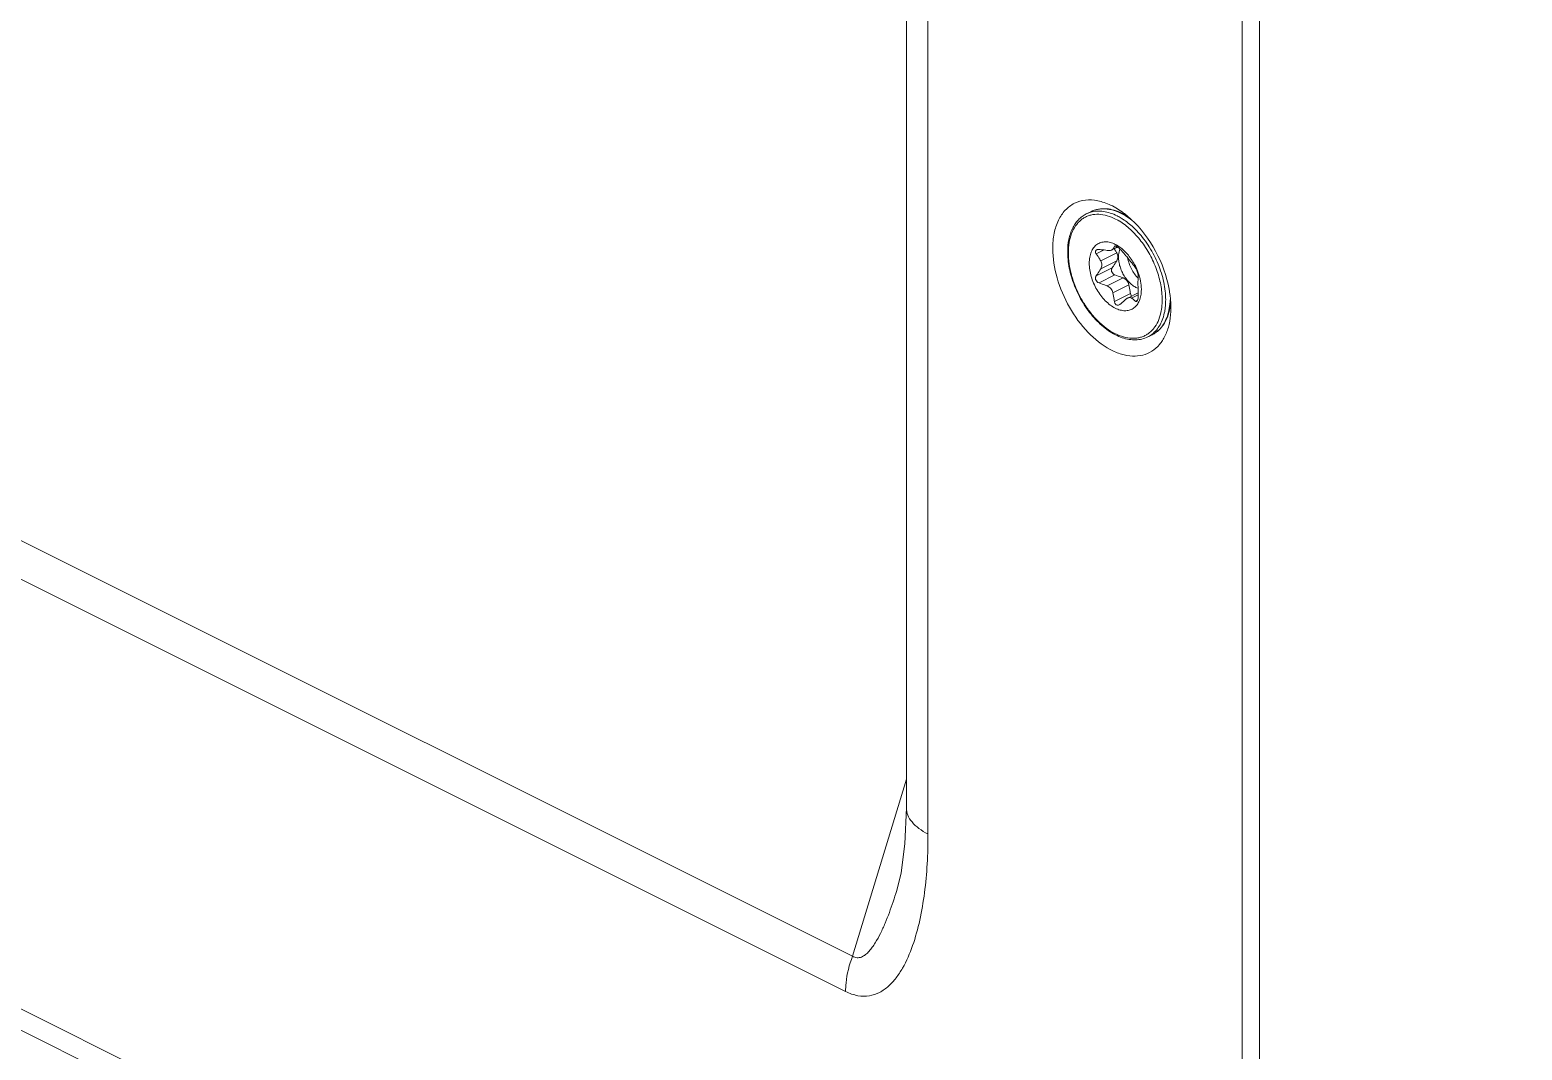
# Model space of a CAD drawing. Header units: millimetres. Extents: x 0 to 2524, y 0 to 1785.
# Drawn here: x 1336.24 to 1384.83, y 712.66 to 745.9 of the extents above; entities that cross this region are included whole.
import ezdxf

# ---------------------------------------------------------------- set-up
doc = ezdxf.new("R2010")
doc.units = ezdxf.units.MM
doc.header["$LTSCALE"] = 0.1
doc.layers.get('0').update_dxf_attribs({"lineweight": 13})

msp = doc.modelspace()

# ---------------------------------------------------------------- linework, layer by layer
for p, q in [((1495.073, 633.748), (1171.501, 795.534)), ((1375.713, 697.584), (1375.713, 773.795)), ((1376.279, 773.512), (1376.279, 697.301)), ((1364.782, 762.754), (1364.782, 720.55)), ((1365.485, 761.905), (1365.485, 719.701)), ((1363.028, 715.721), (1304, 745.236)), ((1362.801, 714.568), (1303.772, 744.083)), ((1370.638, 739.899), (1370.785, 739.972)), ((1370.964, 738.596), (1371.22, 738.724)), ((1371.631, 738.627), (1371.11, 738.366)), ((1371.662, 738.818), (1371.475, 738.724)), ((1371.653, 738.824), (1371.505, 738.749)), ((1371.557, 738.844), (1371.577, 738.854)), ((1371.557, 738.844), (1371.565, 738.852)), ((1370.964, 737.883), (1371.485, 738.143)), ((1371.631, 738.37), (1371.11, 738.11)), ((1371.053, 737.65), (1371.573, 737.91)), ((1371.844, 737.812), (1371.323, 737.551)), ((1372.025, 737.593), (1371.505, 737.332)), ((1371.557, 737.041), (1372.077, 737.302)), ((1372.328, 737.329), (1371.987, 737.158)), ((1372.328, 737.265), (1372.112, 737.157)), ((1371.734, 736.953), (1371.708, 736.935)), ((1372.238, 737.057), (1372.306, 737.091)), ((1372.642, 735.892), (1372.788, 735.965)), ((1293.689, 735.132), (1372.885, 695.534)), ((1363.028, 715.721), (1364.782, 721.491)), ((1364.466, 717.858), (1364.466, 717.858))]:
    msp.add_line(p, q)
msp.add_lwpolyline([(1364.782, 720.55), (1364.734, 719.38), (1364.606, 718.434), (1364.466, 717.858)])
for centre, radius, start, end in [((1371.018, 739.139), 0.849, 106.6947, 116.5357), ((1371.022, 739.125), 0.864, 105.8099, 106.7076), ((1370.771, 738.103), 1.939, 58.9537, 63.3083), ((1370.705, 737.998), 1.949, 58.9771, 59.2832), ((1370.667, 737.931), 2.139, 55.7755, 58.9381), ((1372.417, 738.659), 2.384, 180.0011, 180.6953), ((1370.766, 739.217), 0.874, 327.635, 334.7257), ((1371.133, 738.005), 1.008, 59.6373, 63.4175), ((1371.079, 737.913), 1.115, 56.2395, 59.6736), ((1371.02, 737.823), 1.222, 52.4225, 56.2627), ((1370.518, 737.333), 1.927, 17.799, 25.3196), ((1372.518, 738.003), 0.562, 249.1768, 250.0173), ((1367.099, 737.33), 5.23, 358.5836, 359.9848), ((1371.325, 737.064), 1.783, 349.8729, 351.6929), ((1371.237, 737.077), 1.873, 351.6867, 353.5381), ((1370.935, 737.103), 2.289, 357.6199, 0.017), ((1371.391, 737.184), 2.002, 352.4616, 354.0677), ((1370.628, 736.848), 2.765, 357.3108, 0.0131), ((1372.346, 736.795), 0.943, 315.4127, 318.3211), ((1372.264, 736.648), 0.846, 296.5704, 307.4028), ((1372.411, 736.72), 0.844, 296.5664, 305.3933)]:
    msp.add_arc(centre, radius, start, end)
for points, knots in [([(1369.547, 738.772), (1369.547, 738.938), (1369.574, 739.253), (1369.708, 739.684), (1369.934, 740.029), (1370.243, 740.265), (1370.618, 740.371), (1371.029, 740.344), (1371.455, 740.193), (1371.723, 740.026), (1371.855, 739.926)], [0, 0, 0, 0, 0.144821, 0.274812, 0.391414, 0.499998, 0.608577, 0.72521, 0.855132, 1, 1, 1, 1]), ([(1370.785, 739.972), (1370.853, 740.006), (1371.001, 740.058), (1371.241, 740.078), (1371.491, 740.043), (1371.654, 739.987), (1371.736, 739.951)], [0, 0, 0, 0, 0.233456, 0.474127, 0.728195, 1, 1, 1, 1]), ([(1371.917, 739.837), (1371.821, 739.894), (1371.628, 739.99), (1371.372, 740.056), (1371.176, 740.067), (1371.038, 740.056), (1370.906, 740.025), (1370.824, 739.992), (1370.785, 739.972)], [0, 0, 0, 0, 0.283464, 0.540713, 0.660935, 0.776648, 0.889158, 1, 1, 1, 1]), ([(1370.033, 738.659), (1370.033, 738.797), (1370.05, 738.999), (1370.116, 739.253), (1370.184, 739.423), (1370.271, 739.576), (1370.376, 739.708), (1370.498, 739.818), (1370.591, 739.875), (1370.638, 739.899)], [0, 0, 0, 0, 0.283857, 0.41599, 0.54178, 0.661886, 0.777353, 0.88952, 1, 1, 1, 1]), ([(1371.458, 739.795), (1371.368, 739.83), (1371.188, 739.883), (1370.958, 739.894), (1370.788, 739.865), (1370.67, 739.826), (1370.559, 739.771), (1370.457, 739.698), (1370.366, 739.609), (1370.255, 739.469), (1370.148, 739.254), (1370.072, 738.956), (1370.056, 738.742), (1370.056, 738.631)], [0, 0, 0, 0, 0.13036, 0.249603, 0.306343, 0.361945, 0.417173, 0.472817, 0.529637, 0.588309, 0.713061, 0.850082, 1, 1, 1, 1]), ([(1371.642, 739.835), (1371.569, 739.871), (1371.424, 739.932), (1371.202, 739.986), (1370.988, 739.997), (1370.851, 739.975), (1370.787, 739.957)], [0, 0, 0, 0, 0.275906, 0.532541, 0.772396, 1, 1, 1, 1]), ([(1371.701, 739.674), (1371.681, 739.686), (1371.602, 739.731), (1371.52, 739.77), (1371.458, 739.795)], [0, 0, 0, 0, 0.257404, 1, 1, 1, 1]), ([(1372.419, 739.016), (1372.316, 739.149), (1372.099, 739.39), (1371.842, 739.589), (1371.71, 739.669)], [0, 0, 0, 0, 0.520938, 1, 1, 1, 1]), ([(1371.736, 739.951), (1371.755, 739.943), (1371.832, 739.908), (1371.906, 739.867), (1371.961, 739.834)], [0, 0, 0, 0, 0.244297, 1, 1, 1, 1]), ([(1371.855, 739.926), (1371.886, 739.903), (1372.01, 739.806), (1372.127, 739.7), (1372.211, 739.615)], [0, 0, 0, 0, 0.2435, 1, 1, 1, 1]), ([(1372.32, 739.308), (1372.285, 739.346), (1372.146, 739.488), (1371.992, 739.617), (1371.87, 739.7)], [0, 0, 0, 0, 0.259904, 1, 1, 1, 1]), ([(1372.092, 739.719), (1372.078, 739.73), (1372.021, 739.771), (1371.962, 739.81), (1371.917, 739.837)], [0, 0, 0, 0, 0.254594, 1, 1, 1, 1]), ([(1372.211, 739.615), (1372.52, 739.303), (1373.026, 738.567), (1373.303, 737.718), (1373.363, 737.284)], [0, 0, 0, 0, 0.500531, 1, 1, 1, 1]), ([(1373.224, 737.104), (1373.224, 737.197), (1373.213, 737.389), (1373.166, 737.679), (1373.088, 737.973), (1372.947, 738.364), (1372.709, 738.826), (1372.458, 739.158), (1372.32, 739.308)], [0, 0, 0, 0, 0.115422, 0.236391, 0.361666, 0.489863, 0.748532, 1, 1, 1, 1]), ([(1373.391, 736.719), (1373.384, 736.577), (1373.35, 736.308), (1373.228, 735.939), (1373.037, 735.635), (1372.783, 735.412), (1372.476, 735.282), (1372.133, 735.252), (1371.77, 735.319), (1371.254, 735.54), (1370.641, 736.039), (1370.054, 736.845), (1369.656, 737.78), (1369.547, 738.45), (1369.547, 738.772)], [0, 0, 0, 0, 0.062015, 0.11834, 0.169561, 0.21738, 0.264331, 0.313225, 0.366311, 0.424827, 0.557892, 0.706671, 0.858564, 1, 1, 1, 1]), ([(1372.642, 735.892), (1372.582, 735.862), (1372.453, 735.815), (1372.245, 735.788), (1372.027, 735.805), (1371.804, 735.862), (1371.58, 735.959), (1371.358, 736.093), (1371.143, 736.261), (1370.864, 736.531), (1370.556, 736.932), (1370.318, 737.385), (1370.176, 737.77), (1370.073, 738.149), (1370.035, 738.44), (1370.033, 738.63)], [0, 0, 0, 0, 0.04678, 0.094688, 0.144735, 0.197693, 0.254036, 0.313926, 0.37724, 0.443617, 0.583066, 0.726615, 0.797908, 0.867736, 1, 1, 1, 1]), ([(1370.056, 738.631), (1370.056, 738.512), (1370.075, 738.268), (1370.152, 737.901), (1370.277, 737.532), (1370.445, 737.175), (1370.65, 736.841), (1370.886, 736.54), (1371.146, 736.283), (1371.42, 736.079), (1371.701, 735.933), (1371.979, 735.852), (1372.207, 735.841), (1372.375, 735.869), (1372.493, 735.906), (1372.602, 735.961), (1372.704, 736.032), (1372.795, 736.118), (1372.905, 736.256), (1373.014, 736.466), (1373.063, 736.652), (1373.081, 736.75)], [0, 0, 0, 0, 0.068604, 0.141192, 0.216459, 0.292883, 0.368858, 0.442815, 0.513331, 0.579272, 0.639933, 0.695221, 0.745844, 0.76994, 0.793548, 0.816985, 0.840579, 0.864646, 0.889471, 0.942181, 1, 1, 1, 1]), ([(1371.584, 736.828), (1371.526, 736.857), (1371.41, 736.93), (1371.252, 737.069), (1371.107, 737.238), (1370.979, 737.431), (1370.874, 737.64), (1370.796, 737.858), (1370.747, 738.076), (1370.73, 738.286), (1370.745, 738.481), (1370.791, 738.654), (1370.87, 738.798), (1370.978, 738.908), (1371.111, 738.975), (1371.263, 738.997), (1371.425, 738.974), (1371.531, 738.933), (1371.584, 738.907)], [0, 0, 0, 0, 0.06329, 0.13188, 0.204672, 0.280151, 0.356569, 0.432094, 0.504975, 0.573688, 0.637122, 0.694783, 0.747041, 0.795334, 0.842131, 0.890352, 0.942485, 1, 1, 1, 1]), ([(1370.964, 738.596), (1370.956, 738.607), (1370.942, 738.632), (1370.937, 738.666), (1370.943, 738.69), (1370.954, 738.711), (1370.969, 738.723), (1370.979, 738.728)], [0, 0, 0, 0, 0.28482, 0.535851, 0.651956, 0.765513, 1, 1, 1, 1]), ([(1371.11, 738.366), (1371.099, 738.386), (1371.053, 738.464), (1371.003, 738.54), (1370.964, 738.596)], [0, 0, 0, 0, 0.252413, 1, 1, 1, 1]), ([(1370.979, 738.728), (1370.984, 738.731), (1371.008, 738.74), (1371.034, 738.741), (1371.053, 738.74)], [0, 0, 0, 0, 0.23001, 1, 1, 1, 1]), ([(1371.053, 738.74), (1371.076, 738.738), (1371.166, 738.73), (1371.256, 738.72), (1371.323, 738.712)], [0, 0, 0, 0, 0.253475, 1, 1, 1, 1]), ([(1371.323, 738.712), (1371.338, 738.71), (1371.368, 738.707), (1371.409, 738.707), (1371.445, 738.712), (1371.466, 738.719), (1371.475, 738.724)], [0, 0, 0, 0, 0.30025, 0.570887, 0.804829, 1, 1, 1, 1]), ([(1371.475, 738.724), (1371.481, 738.727), (1371.492, 738.734), (1371.501, 738.744), (1371.505, 738.749)], [0, 0, 0, 0, 0.528927, 1, 1, 1, 1]), ([(1371.631, 738.627), (1371.624, 738.638), (1371.598, 738.683), (1371.57, 738.728), (1371.549, 738.761)], [0, 0, 0, 0, 0.251509, 1, 1, 1, 1]), ([(1371.565, 738.852), (1371.565, 738.853), (1371.567, 738.853), (1371.569, 738.854), (1371.57, 738.854)], [0, 0, 0, 0, 0.239803, 1, 1, 1, 1]), ([(1371.57, 738.854), (1371.578, 738.856), (1371.597, 738.854), (1371.614, 738.846), (1371.624, 738.841)], [0, 0, 0, 0, 0.407487, 1, 1, 1, 1]), ([(1371.624, 738.841), (1371.627, 738.84), (1371.64, 738.833), (1371.653, 738.825), (1371.662, 738.818)], [0, 0, 0, 0, 0.231951, 1, 1, 1, 1]), ([(1371.668, 738.497), (1371.668, 738.519), (1371.661, 738.565), (1371.642, 738.607), (1371.631, 738.627)], [0, 0, 0, 0, 0.492703, 1, 1, 1, 1]), ([(1371.662, 738.818), (1371.669, 738.813), (1371.694, 738.794), (1371.718, 738.772), (1371.734, 738.755)], [0, 0, 0, 0, 0.245457, 1, 1, 1, 1]), ([(1371.688, 738.494), (1371.688, 738.518), (1371.691, 738.606), (1371.71, 738.694), (1371.736, 738.753)], [0, 0, 0, 0, 0.269298, 1, 1, 1, 1]), ([(1371.734, 738.755), (1371.751, 738.738), (1371.819, 738.666), (1371.884, 738.593), (1371.931, 738.536)], [0, 0, 0, 0, 0.248914, 1, 1, 1, 1]), ([(1371.765, 738.792), (1371.816, 738.753), (1371.913, 738.666), (1372.091, 738.462), (1372.2, 738.283), (1372.26, 738.157)], [0, 0, 0, 0, 0.235096, 0.483128, 1, 1, 1, 1]), ([(1373.111, 737.104), (1373.111, 737.265), (1373.076, 737.6), (1372.938, 738.096), (1372.72, 738.578), (1372.526, 738.876), (1372.419, 739.016)], [0, 0, 0, 0, 0.234732, 0.485658, 0.744015, 1, 1, 1, 1]), ([(1370.964, 737.883), (1370.977, 737.902), (1371.027, 737.977), (1371.075, 738.052), (1371.11, 738.11)], [0, 0, 0, 0, 0.253646, 1, 1, 1, 1]), ([(1371.11, 738.11), (1371.122, 738.129), (1371.14, 738.17), (1371.15, 738.237), (1371.14, 738.304), (1371.122, 738.346), (1371.11, 738.366)], [0, 0, 0, 0, 0.247907, 0.494258, 0.743456, 1, 1, 1, 1]), ([(1371.573, 737.91), (1371.551, 737.918), (1371.507, 737.943), (1371.472, 737.995), (1371.46, 738.043), (1371.459, 738.079), (1371.468, 738.113), (1371.478, 738.134), (1371.485, 738.143)], [0, 0, 0, 0, 0.252428, 0.508829, 0.635948, 0.760109, 0.881308, 1, 1, 1, 1]), ([(1371.485, 738.143), (1371.497, 738.162), (1371.547, 738.237), (1371.596, 738.313), (1371.631, 738.37)], [0, 0, 0, 0, 0.253646, 1, 1, 1, 1]), ([(1371.631, 738.37), (1371.642, 738.389), (1371.661, 738.43), (1371.668, 738.475), (1371.668, 738.497)], [0, 0, 0, 0, 0.501612, 1, 1, 1, 1]), ([(1371.688, 738.494), (1371.688, 738.443), (1371.697, 738.338), (1371.734, 738.181), (1371.793, 738.026), (1371.873, 737.877), (1371.968, 737.743), (1372.076, 737.628), (1372.193, 737.538), (1372.276, 737.494), (1372.318, 737.478)], [0, 0, 0, 0, 0.121275, 0.250197, 0.383662, 0.518165, 0.650076, 0.776023, 0.893242, 1, 1, 1, 1]), ([(1371.931, 738.536), (1371.963, 738.497), (1372.011, 738.44), (1372.071, 738.367), (1372.099, 738.333), (1372.112, 738.317)], [0, 0, 0, 0, 0.536536, 0.7845, 1, 1, 1, 1]), ([(1371.985, 738.47), (1371.996, 738.409), (1372.028, 738.286), (1372.103, 738.11), (1372.202, 737.947), (1372.283, 737.85), (1372.326, 737.807)], [0, 0, 0, 0, 0.246577, 0.501358, 0.755434, 1, 1, 1, 1]), ([(1372.112, 738.317), (1372.124, 738.303), (1372.168, 738.248), (1372.209, 738.191), (1372.238, 738.147)], [0, 0, 0, 0, 0.255259, 1, 1, 1, 1]), ([(1372.238, 738.147), (1372.25, 738.13), (1372.272, 738.091), (1372.299, 738.029), (1372.317, 737.975), (1372.325, 737.937), (1372.327, 737.921), (1372.327, 737.914)], [0, 0, 0, 0, 0.242787, 0.53335, 0.805459, 0.914802, 1, 1, 1, 1]), ([(1371.053, 737.65), (1371.03, 737.657), (1370.986, 737.683), (1370.951, 737.735), (1370.939, 737.783), (1370.939, 737.819), (1370.947, 737.853), (1370.957, 737.873), (1370.964, 737.883)], [0, 0, 0, 0, 0.252428, 0.508829, 0.635948, 0.760109, 0.881308, 1, 1, 1, 1]), ([(1371.323, 737.551), (1371.301, 737.56), (1371.212, 737.595), (1371.121, 737.627), (1371.053, 737.65)], [0, 0, 0, 0, 0.247699, 1, 1, 1, 1]), ([(1371.844, 737.812), (1371.822, 737.821), (1371.732, 737.856), (1371.642, 737.887), (1371.573, 737.91)], [0, 0, 0, 0, 0.247699, 1, 1, 1, 1]), ([(1372.025, 737.593), (1372.02, 737.617), (1372.004, 737.665), (1371.964, 737.729), (1371.91, 737.779), (1371.866, 737.803), (1371.844, 737.812)], [0, 0, 0, 0, 0.254861, 0.506075, 0.754128, 1, 1, 1, 1]), ([(1372.325, 737.759), (1372.324, 737.743), (1372.322, 737.706), (1372.321, 737.621), (1372.323, 737.551), (1372.325, 737.502)], [0, 0, 0, 0, 0.189519, 0.428203, 1, 1, 1, 1]), ([(1372.327, 737.914), (1372.328, 737.901), (1372.33, 737.85), (1372.328, 737.798), (1372.325, 737.759)], [0, 0, 0, 0, 0.240983, 1, 1, 1, 1]), ([(1372.353, 737.922), (1372.382, 737.831), (1372.425, 737.65), (1372.435, 737.465), (1372.43, 737.376)], [0, 0, 0, 0, 0.519189, 1, 1, 1, 1]), ([(1371.505, 737.332), (1371.499, 737.357), (1371.483, 737.405), (1371.443, 737.468), (1371.389, 737.519), (1371.346, 737.542), (1371.323, 737.551)], [0, 0, 0, 0, 0.254861, 0.506075, 0.754128, 1, 1, 1, 1]), ([(1371.557, 737.041), (1371.553, 737.066), (1371.539, 737.163), (1371.521, 737.26), (1371.505, 737.332)], [0, 0, 0, 0, 0.249032, 1, 1, 1, 1]), ([(1372.43, 737.376), (1372.427, 737.315), (1372.412, 737.2), (1372.358, 737.041), (1372.277, 736.91), (1372.168, 736.813), (1372.038, 736.755), (1371.891, 736.738), (1371.736, 736.763), (1371.634, 736.803), (1371.584, 736.828)], [0, 0, 0, 0, 0.146021, 0.278949, 0.400179, 0.513404, 0.624315, 0.739263, 0.863481, 1, 1, 1, 1]), ([(1371.931, 737.119), (1371.915, 737.106), (1371.85, 737.049), (1371.784, 736.994), (1371.734, 736.953)], [0, 0, 0, 0, 0.244441, 1, 1, 1, 1]), ([(1371.987, 737.158), (1371.983, 737.156), (1371.962, 737.145), (1371.944, 737.131), (1371.931, 737.119)], [0, 0, 0, 0, 0.236143, 1, 1, 1, 1]), ([(1372.112, 737.157), (1372.104, 737.163), (1372.085, 737.172), (1372.054, 737.177), (1372.02, 737.173), (1371.998, 737.164), (1371.987, 737.158)], [0, 0, 0, 0, 0.231298, 0.465573, 0.71817, 1, 1, 1, 1]), ([(1372.077, 737.302), (1372.074, 737.326), (1372.059, 737.423), (1372.041, 737.52), (1372.025, 737.593)], [0, 0, 0, 0, 0.249032, 1, 1, 1, 1]), ([(1372.112, 737.22), (1372.107, 737.226), (1372.09, 737.25), (1372.081, 737.279), (1372.077, 737.302)], [0, 0, 0, 0, 0.238141, 1, 1, 1, 1]), ([(1372.238, 737.057), (1372.229, 737.066), (1372.188, 737.101), (1372.146, 737.134), (1372.112, 737.157)], [0, 0, 0, 0, 0.241675, 1, 1, 1, 1]), ([(1372.327, 737.201), (1372.327, 737.184), (1372.324, 737.151), (1372.316, 737.112), (1372.306, 737.086), (1372.295, 737.066), (1372.284, 737.054), (1372.276, 737.05)], [0, 0, 0, 0, 0.309935, 0.594847, 0.719651, 0.829204, 1, 1, 1, 1]), ([(1373.363, 737.284), (1373.368, 737.247), (1373.386, 737.102), (1373.394, 736.957), (1373.394, 736.849)], [0, 0, 0, 0, 0.256372, 1, 1, 1, 1]), ([(1371.624, 736.933), (1371.615, 736.938), (1371.598, 736.95), (1371.578, 736.976), (1371.564, 737.007), (1371.558, 737.03), (1371.557, 737.041)], [0, 0, 0, 0, 0.228178, 0.47142, 0.729869, 1, 1, 1, 1]), ([(1371.708, 736.935), (1371.695, 736.929), (1371.666, 736.92), (1371.637, 736.927), (1371.624, 736.933)], [0, 0, 0, 0, 0.506734, 1, 1, 1, 1]), ([(1372.276, 737.05), (1372.273, 737.049), (1372.266, 737.046), (1372.253, 737.047), (1372.244, 737.052), (1372.238, 737.057)], [0, 0, 0, 0, 0.248735, 0.486009, 1, 1, 1, 1]), ([(1372.777, 735.977), (1372.83, 736.017), (1372.929, 736.112), (1373.048, 736.288), (1373.138, 736.495), (1373.176, 736.646), (1373.191, 736.724)], [0, 0, 0, 0, 0.227866, 0.467841, 0.724396, 1, 1, 1, 1]), ([(1373.376, 736.922), (1373.362, 736.815), (1373.317, 736.611), (1373.213, 736.377), (1373.103, 736.219), (1373.01, 736.117), (1372.905, 736.031), (1372.828, 735.985), (1372.788, 735.965)], [0, 0, 0, 0, 0.276894, 0.532128, 0.653153, 0.770762, 0.885976, 1, 1, 1, 1]), ([(1373.051, 736.168), (1373.1, 736.224), (1373.19, 736.352), (1373.287, 736.575), (1373.349, 736.83), (1373.366, 737.01), (1373.369, 737.103)], [0, 0, 0, 0, 0.223035, 0.46258, 0.721343, 1, 1, 1, 1]), ([(1373.098, 736.866), (1373.1, 736.885), (1373.108, 736.964), (1373.111, 737.044), (1373.111, 737.104)], [0, 0, 0, 0, 0.244758, 1, 1, 1, 1]), ([(1373.191, 736.724), (1373.195, 736.747), (1373.211, 736.841), (1373.219, 736.936), (1373.222, 737.008)], [0, 0, 0, 0, 0.243252, 1, 1, 1, 1]), ([(1372.9, 736.032), (1372.91, 736.039), (1372.952, 736.07), (1372.991, 736.105), (1373.018, 736.133)], [0, 0, 0, 0, 0.247785, 1, 1, 1, 1]), ([(1365.485, 719.701), (1365.381, 719.753), (1365.193, 719.865), (1364.964, 720.072), (1364.817, 720.302), (1364.782, 720.47), (1364.782, 720.55)], [0, 0, 0, 0, 0.302415, 0.56553, 0.793424, 1, 1, 1, 1]), ([(1365.485, 719.701), (1365.485, 719.376), (1365.468, 718.737), (1365.384, 717.798), (1365.234, 716.905), (1365.009, 716.075), (1364.739, 715.443), (1364.455, 715.008), (1364.209, 714.736), (1363.917, 714.526), (1363.571, 714.407), (1363.181, 714.414), (1362.927, 714.506), (1362.801, 714.568)], [0, 0, 0, 0, 0.144613, 0.284605, 0.419167, 0.547135, 0.666928, 0.723352, 0.777384, 0.829594, 0.881767, 0.937333, 1, 1, 1, 1]), ([(1364.466, 717.858), (1364.43, 717.736), (1364.353, 717.496), (1364.229, 717.141), (1364.094, 716.796), (1363.944, 716.465), (1363.803, 716.203), (1363.675, 716.01), (1363.571, 715.879), (1363.456, 715.767), (1363.325, 715.684), (1363.171, 715.653), (1363.072, 715.693), (1363.028, 715.721)], [0, 0, 0, 0, 0.135626, 0.269885, 0.402389, 0.532508, 0.659146, 0.720583, 0.780253, 0.837579, 0.891973, 0.944352, 1, 1, 1, 1]), ([(1362.801, 714.568), (1362.801, 714.661), (1362.823, 715.054), (1362.922, 715.441), (1363.028, 715.721)], [0, 0, 0, 0, 0.236591, 1, 1, 1, 1])]:
    msp.add_open_spline(points, degree=3, knots=knots)
msp.add_open_spline([(1372.325, 737.502), (1372.328, 737.445), (1372.329, 737.387), (1372.329, 737.329)], degree=3)

doc.saveas('drawing.dxf')
